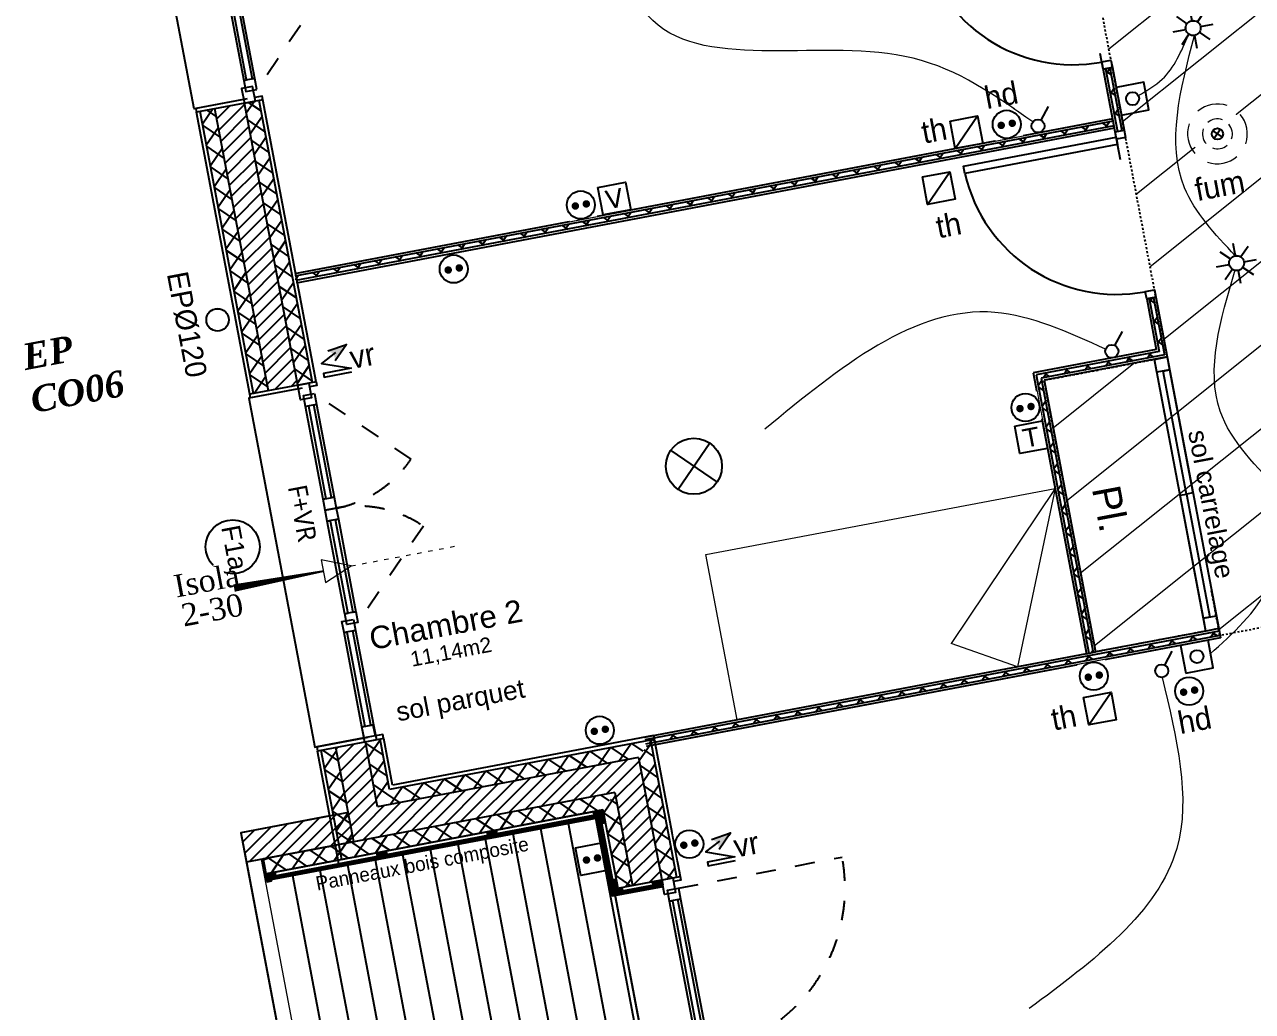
# Model space of a CAD drawing. Header units: centimetres. Extents: x 209280 to 319866, y -365283 to -277503.
# Drawn here: x 215933 to 222499, y -340607 to -335328 of the extents above; entities that cross this region are included whole.
import ezdxf

# ---------------------------------------------------------------- set-up
doc = ezdxf.new("R2010")
doc.units = ezdxf.units.CM
doc.linetypes.add('ACAD_ISO03W100', pattern=[30, 12, -18])
doc.linetypes.add('Style de ligne -1', pattern=[0.41664, 0.20828, -0.20836])
doc.layers.get('0').update_dxf_attribs({"color": 252})
for name, color, linetype in [('3-BAT C-Niveau 1', 252, 'Continuous'), ('prlm-EAU-EPEXT', 145, 'Continuous'), ('prlm-VMC', 93, 'Continuous')]:
    doc.layers.add(name, color=color, linetype=linetype)
for name, color, linetype, lineweight in [('prlm-ELEC-CFA', 1, 'Continuous', 25), ('prlm-ELEC-CFO', 1, 'Continuous', 25), ('prlm-ELEC-SSI', 6, 'Continuous', 25)]:
    doc.layers.add(name, color=color, linetype=linetype, lineweight=lineweight)
doc.layers.add('prlm-ZEROPLOT', color=254, linetype='Continuous', plot=False)
doc.styles.add('Futura Book', font='')
doc.styles.add('Futura Std Book', font='')
doc.styles.add('Helvetica', font='arial.ttf')
doc.styles.add('Lucida Grande', font='')
doc.styles.add('prlm-eau-ep', font='timesbi.ttf', dxfattribs={"height": 18})
doc.styles.add('prlm-elec-cfa', font='comic.ttf', dxfattribs={"height": 12})
doc.styles.add('prlm-elec-cfo', font='comic.ttf', dxfattribs={"height": 12})
doc.styles.add('prlm-elec-ssi', font='comic.ttf', dxfattribs={"height": 12})
doc.styles.add('prlm-vmc', font='pala.ttf', dxfattribs={"height": 14})
doc.styles.get("Standard").update_dxf_attribs({"font": 'isocp.shx', "height": 100})
doc.styles.get('Futura Book').set_extended_font_data('Futura Book')
doc.styles.get('Futura Std Book').set_extended_font_data('Futura Std Book')
doc.styles.get('Lucida Grande').set_extended_font_data('Lucida Grande')
pattern_1 = [(145.723595, (88960.93, 134700.79), (-45.054865, -66.106423), []), (235.723595, (88960.93, 134700.79), (-66.106423, 45.054865), [])]
pattern_2 = [(45, (89146.82, 134700.79), (-31.2347524, 39.0434405), [])]
pattern_3 = [(45, (0, 0), (0, -1), [])]

# ---------------------------------------------------------------- blocks, each defined once
blk = doc.blocks.new('Groupe-37-1')
at = {"linetype": 'Continuous'}
for p, q in [((13052.54, -47771.07), (12987.99, -47430.22)), ((13067.28, -47768.28), (13002.73, -47427.43)), ((13023.06, -47776.65), (12958.51, -47435.81)), ((13037.8, -47773.86), (12973.25, -47433.01)), ((12993.59, -47782.23), (12929.04, -47441.39)), ((13008.32, -47779.44), (12943.77, -47438.6)), ((12949.37, -47790.61), (12884.82, -47449.76)), ((12964.11, -47787.82), (12899.56, -47446.97)), ((12978.85, -47785.03), (12914.3, -47444.18)), ((12923.61, -47815.78), (12855.35, -47455.34)), ((12934.63, -47793.4), (12870.08, -47452.55)), ((12908.87, -47818.57), (12840.61, -47458.13))]:
    blk.add_line(p, q, dxfattribs=at)
blk = doc.blocks.new('FENETRE TYPE 1')
at = {"linetype": 'Style de ligne -1', "ltscale": 50.8}
for p, q in [((48.17, 60.17), (4, 16)), ((84.68, 59.99), (128.67, 16))]:
    blk.add_line(p, q, dxfattribs=at)
at = {"linetype": 'Continuous'}
blk.add_line((0, 16), (0, 14), dxfattribs=at)
at = {"linetype": 'Continuous', "lineweight": 25, "flags": 128}
for points in [[(-2, 18), (0, 18), (0, 14)], [(192, 18), (190, 18), (190, 14)], [(0, 8), (0, -18), (-2, -18)], [(190, 7.7), (190, -18), (192, -18)]]:
    blk.add_lwpolyline(points, dxfattribs=at)
at = {"linetype": 'Continuous', "flags": 128}
for points in [[(-2, 14), (6, 14), (6, 8), (-2, 8)], [(4, 16), (10, 16), (10, 10), (4, 10)], [(10, 16), (60.46, 16), (60.46, 14.5), (10, 14.5)], [(60.46, 16), (66.46, 16), (66.46, 10), (60.46, 10)], [(66.46, 16), (72.46, 16), (72.46, 10), (66.46, 10)], [(72.46, 16), (123.05, 16), (123.05, 14.5), (72.46, 14.5)], [(122.67, 16), (128.67, 16), (128.67, 10), (122.67, 10)], [(126.67, 14), (132.67, 14), (132.67, 7.7), (126.67, 7.7)], [(132.67, 14), (184, 14), (184, 12.5), (132.67, 12.5)], [(184, 14), (192.25, 14), (192.25, 7.7), (184, 7.7)], [(184, 13.7), (190, 13.7), (190, 7.7), (184, 7.7)], [(10, 11.5), (60.46, 11.5), (60.46, 10), (10, 10)], [(72.46, 11.5), (123.05, 11.5), (123.05, 10), (72.46, 10)], [(132.67, 9.2), (184, 9.2), (184, 7.7), (132.67, 7.7)]]:
    blk.add_lwpolyline(points, close=True, dxfattribs=at)
blk.add_lwpolyline([(0, 10), (0, -19), (190, -19), (190, 10)], dxfattribs=at)
at = {"linetype": 'Style de ligne -1', "ltscale": 50.8}
for centre, radius, start, end in [((4, 16), 62.46, 360, 45), ((128.67, 16), 62.21, 136.63922, 180)]:
    blk.add_arc(centre, radius, start, end, dxfattribs=at)
at = {"insert": (50.38, 2.81), "char_height": 10.161, "attachment_point": 1, "line_spacing_factor": 0.978845, "style": 'Lucida Grande'}
blk.add_mtext('F+VR ', dxfattribs=at)
blk = doc.blocks.new('PORTE FENETRE TYPE 1')
at = {"linetype": 'Style de ligne -1', "ltscale": 50.8}
for p, q in [((4, 16), (4, 105)), ((182, 105), (182, 16))]:
    blk.add_line(p, q, dxfattribs=at)
at = {"linetype": 'Continuous', "lineweight": 25, "flags": 128}
for points in [[(-2, 18), (0, 18), (0, 14)], [(272, 18), (270, 18), (270, 14)], [(0, 8), (0, -18), (-2, -18)], [(270, 8), (270, -18), (272, -18)]]:
    blk.add_lwpolyline(points, dxfattribs=at)
at = {"linetype": 'Continuous', "flags": 128}
for points in [[(-2, 14), (6, 14), (6, 8), (-2, 8)], [(4, 16), (10, 16), (10, 10), (4, 10)], [(10, 16), (87, 16), (87, 14.5), (10, 14.5)], [(87, 16), (93, 16), (93, 10), (87, 10)], [(93, 16), (99, 16), (99, 10), (93, 10)], [(99, 16), (176, 16), (176, 14.5), (99, 14.5)], [(176, 16), (182, 16), (182, 10), (176, 10)], [(180, 14), (186, 14), (186, 8), (180, 8)], [(186, 14), (264, 14), (264, 12.5), (186, 12.5)], [(264, 14), (270, 14), (270, 8), (264, 8)], [(264, 14), (272, 14), (272, 8), (264, 8)], [(10, 11.5), (87, 11.5), (87, 10), (10, 10)], [(99, 11.5), (176, 11.5), (176, 10), (99, 10)], [(186, 9.5), (264, 9.5), (264, 8), (186, 8)]]:
    blk.add_lwpolyline(points, close=True, dxfattribs=at)
at = {"linetype": 'Style de ligne -1', "ltscale": 50.8}
for centre, start, end in [((4, 16), 360, 90), ((182, 16), 90, 180)]:
    blk.add_arc(centre, 89, start, end, dxfattribs=at)
at = {"insert": (74.62, 0.04), "char_height": 10.161, "attachment_point": 1, "line_spacing_factor": 0.978845, "style": 'Lucida Grande'}
blk.add_mtext('PF+VR ', dxfattribs=at)
blk = doc.blocks.new('Groupe-209-1')
at = {"linetype": 'Continuous'}
blk.add_circle((12808.5, -47282.22), 14.45, dxfattribs=at)
at = {"insert": (12812.2, -47269.81), "char_height": 10.087, "attachment_point": 1, "rotation": 280.72359, "line_spacing_factor": 0.834288, "style": 'Helvetica'}
blk.add_mtext('F1a', dxfattribs=at)
blk = doc.blocks.new('Groupe-258-1')
at = {"linetype": 'Continuous'}
blk.add_circle((12800.43, -47160.83), 6, dxfattribs=at)
at = {"insert": (12784.39, -47134.11), "char_height": 11.327, "attachment_point": 1, "rotation": 280.72359, "line_spacing_factor": 0.962448, "style": 'Futura Std Book'}
blk.add_mtext('EPØ120', dxfattribs=at)
blk = doc.blocks.new('Groupe-262-1')
at = {"linetype": 'Continuous'}
h = blk.add_hatch(dxfattribs=at)
h.set_pattern_fill('BOIS 45', color=256, style=0, pattern_type=2)
h.set_pattern_definition(pattern_3)
h.paths.add_polyline_path([(13006.94, -47425.62), (13002.02, -47426.55), (13001.52, -47423.89), (13006.43, -47422.96)])
h = blk.add_hatch(dxfattribs=at)
h.set_pattern_fill('BOIS 45', color=256, style=0, pattern_type=2)
h.set_pattern_definition(pattern_3)
h.paths.add_polyline_path([(13006.94, -47425.62), (13002.02, -47426.55), (13001.52, -47423.89), (13006.43, -47422.96)])
h = blk.add_hatch(dxfattribs=at)
h.set_pattern_fill('BOIS 45', color=256, style=0, pattern_type=2)
h.set_pattern_definition(pattern_3)
h.paths.add_polyline_path([(13006.81, -47424.93), (13007.74, -47429.84), (13005.08, -47430.34), (13004.15, -47425.43)])
h = blk.add_hatch(dxfattribs=at)
h.set_pattern_fill('BOIS 45', color=256, style=0, pattern_type=2)
h.set_pattern_definition(pattern_3)
h.paths.add_polyline_path([(12944.55, -47434.68), (12949.46, -47433.75), (12949.96, -47436.41), (12945.05, -47437.34)])
h = blk.add_hatch(dxfattribs=at)
h.set_pattern_fill('BOIS 45', color=256, style=0, pattern_type=2)
h.set_pattern_definition(pattern_3)
h.paths.add_polyline_path([(12885.59, -47445.85), (12890.51, -47444.92), (12891.01, -47447.57), (12886.1, -47448.5)])
h = blk.add_hatch(dxfattribs=at)
h.set_pattern_fill('BOIS 45', color=256, style=0, pattern_type=2)
h.set_pattern_definition(pattern_3)
h.paths.add_polyline_path([(12826.16, -47457.1), (12831.08, -47456.17), (12831.58, -47458.83), (12826.67, -47459.76)])
h = blk.add_hatch(dxfattribs=at)
h.set_pattern_fill('BOIS 45', color=256, style=0, pattern_type=2)
h.set_pattern_definition(pattern_3)
h.paths.add_polyline_path([(13011.71, -47465.32), (13010.78, -47460.41), (13013.43, -47459.91), (13014.36, -47464.82)])
h = blk.add_hatch(dxfattribs=at)
h.set_pattern_fill('BOIS 45', color=256, style=0, pattern_type=2)
h.set_pattern_definition(pattern_3)
h.paths.add_polyline_path([(13011.71, -47465.32), (13010.78, -47460.41), (13013.43, -47459.91), (13014.36, -47464.82)])
h = blk.add_hatch(dxfattribs=at)
h.set_pattern_fill('BOIS 45', color=256, style=0, pattern_type=2)
h.set_pattern_definition(pattern_3)
h.paths.add_polyline_path([(13038.44, -47463.01), (13033.53, -47463.94), (13033.03, -47461.29), (13037.94, -47460.35)])
h = blk.add_hatch(dxfattribs=at)
h.set_pattern_fill('BOIS 45', color=256, style=0, pattern_type=2)
h.set_pattern_definition(pattern_3)
h.paths.add_polyline_path([(13038.44, -47463.01), (13033.53, -47463.94), (13033.03, -47461.29), (13037.94, -47460.35)])
h = blk.add_hatch(dxfattribs=at)
h.set_pattern_fill('BOIS 45', color=256, style=0, pattern_type=2)
h.set_pattern_definition(pattern_3)
h.paths.add_polyline_path([(13017.12, -47467.05), (13012.21, -47467.98), (13011.71, -47465.32), (13016.62, -47464.39)])
h = blk.add_hatch(dxfattribs=at)
h.set_pattern_fill('BOIS 45', color=256, style=0, pattern_type=2)
h.set_pattern_definition(pattern_3)
h.paths.add_polyline_path([(13017.12, -47467.05), (13012.21, -47467.98), (13011.71, -47465.32), (13016.62, -47464.39)])
h = blk.add_hatch(dxfattribs=at)
h.set_pattern_fill('BOIS 45', color=256, style=0, pattern_type=2)
h.set_pattern_definition(pattern_3)
h.paths.add_polyline_path([(13067.61, -47733.61), (13062.7, -47734.54), (13062.2, -47731.88), (13067.11, -47730.95)])
h = blk.add_hatch(dxfattribs=at)
h.set_pattern_fill('BOIS 45', color=256, style=0, pattern_type=2)
h.set_pattern_definition(pattern_3)
h.paths.add_polyline_path([(13067.61, -47733.61), (13062.7, -47734.54), (13062.2, -47731.88), (13067.11, -47730.95)])
h = blk.add_hatch(dxfattribs=at)
h.set_pattern_fill('BOIS 45', color=256, style=0, pattern_type=2)
h.set_pattern_definition(pattern_3)
h.paths.add_polyline_path([(13088.93, -47729.57), (13084.02, -47730.5), (13083.52, -47727.85), (13088.43, -47726.92)])
h = blk.add_hatch(dxfattribs=at)
h.set_pattern_fill('BOIS 45', color=256, style=0, pattern_type=2)
h.set_pattern_definition(pattern_3)
h.paths.add_polyline_path([(13088.93, -47729.57), (13084.02, -47730.5), (13083.52, -47727.85), (13088.43, -47726.92)])
h = blk.add_hatch(dxfattribs=at)
h.set_pattern_fill('BOIS 45', color=256, style=0, pattern_type=2)
h.set_pattern_definition(pattern_3)
h.paths.add_polyline_path([(13065.35, -47734.03), (13066.28, -47738.95), (13063.63, -47739.45), (13062.7, -47734.54)])
h = blk.add_hatch(dxfattribs=at)
h.set_pattern_fill('BOIS 45', color=256, style=0, pattern_type=2)
h.set_pattern_definition(pattern_3)
h.paths.add_polyline_path([(13065.35, -47734.03), (13066.28, -47738.95), (13063.63, -47739.45), (13062.7, -47734.54)])
h = blk.add_hatch(dxfattribs=at)
h.set_pattern_fill('BOIS 45', color=256, style=0, pattern_type=2)
h.set_pattern_definition(pattern_3)
h.paths.add_polyline_path([(13069.4, -47769.91), (13068.47, -47765), (13071.12, -47764.5), (13072.05, -47769.41)])
at = {"linetype": 'Continuous', "flags": 128}
for points in [[(13038.45, -47463.26), (13012.26, -47468.22), (13004.28, -47426.12), (12826.67, -47459.76), (12826.16, -47457.1), (13006.43, -47422.96), (13014.36, -47464.82), (13037.9, -47460.36)], [(13006.94, -47425.62), (13002.02, -47426.55), (13001.52, -47423.89), (13006.43, -47422.96)], [(13006.94, -47425.62), (13002.02, -47426.55), (13001.52, -47423.89), (13006.43, -47422.96)], [(13003.34, -47426.3), (13003.53, -47427.28), (12826.85, -47460.74), (12826.67, -47459.76)], [(13012.44, -47468.95), (13011.46, -47469.14), (13003.21, -47425.61), (13004.19, -47425.42)], [(13012.44, -47468.95), (13011.46, -47469.14), (13003.34, -47426.3), (13004.33, -47426.11)], [(13006.81, -47424.93), (13007.74, -47429.84), (13005.08, -47430.34), (13004.15, -47425.43)], [(12944.55, -47434.68), (12949.46, -47433.75), (12949.96, -47436.41), (12945.05, -47437.34)], [(12885.59, -47445.85), (12890.51, -47444.92), (12891.01, -47447.57), (12886.1, -47448.5)], [(12826.16, -47457.1), (12831.08, -47456.17), (12831.58, -47458.83), (12826.67, -47459.76)], [(13011.71, -47465.32), (13010.78, -47460.41), (13013.43, -47459.91), (13014.36, -47464.82)], [(13011.71, -47465.32), (13010.78, -47460.41), (13013.43, -47459.91), (13014.36, -47464.82)], [(13012.4, -47468.96), (13012.21, -47467.98), (13038.4, -47463.02), (13038.59, -47464)], [(13012.4, -47468.96), (13012.21, -47467.98), (13038.4, -47463.02), (13038.59, -47464)], [(13038.44, -47463.01), (13033.53, -47463.94), (13033.03, -47461.29), (13037.94, -47460.35)], [(13038.44, -47463.01), (13033.53, -47463.94), (13033.03, -47461.29), (13037.94, -47460.35)], [(13017.12, -47467.05), (13012.21, -47467.98), (13011.71, -47465.32), (13016.62, -47464.39)], [(13017.12, -47467.05), (13012.21, -47467.98), (13011.71, -47465.32), (13016.62, -47464.39)], [(13088.2, -47725.94), (13088.39, -47726.92), (13062.2, -47731.88), (13062.01, -47730.9)], [(13088.2, -47725.94), (13088.39, -47726.92), (13062.2, -47731.88), (13062.01, -47730.9)], [(13069.44, -47769.9), (13068.46, -47770.09), (13061.07, -47731.08), (13062.05, -47730.89)], [(13072.05, -47769.41), (13065.35, -47734.03), (13088.89, -47729.58), (13088.34, -47726.68), (13062.15, -47731.64), (13065.05, -47746.98), (13065.09, -47746.97), (13069.44, -47769.9)], [(13067.61, -47733.61), (13062.7, -47734.54), (13062.2, -47731.88), (13067.11, -47730.95)], [(13067.61, -47733.61), (13062.7, -47734.54), (13062.2, -47731.88), (13067.11, -47730.95)], [(13088.93, -47729.57), (13084.02, -47730.5), (13083.52, -47727.85), (13088.43, -47726.92)], [(13088.93, -47729.57), (13084.02, -47730.5), (13083.52, -47727.85), (13088.43, -47726.92)], [(13065.35, -47734.03), (13066.28, -47738.95), (13063.63, -47739.45), (13062.7, -47734.54)], [(13065.35, -47734.03), (13066.28, -47738.95), (13063.63, -47739.45), (13062.7, -47734.54)], [(13069.4, -47769.91), (13068.47, -47765), (13071.12, -47764.5), (13072.05, -47769.41)]]:
    blk.add_lwpolyline(points, close=True, dxfattribs=at)
blk = doc.blocks.new('xi.fum')
at = {"color": 0}
blk.add_wipeout([(-10.61, -10.61), (-15, 0), (-10.61, 10.61), (0, 15), (10.61, 10.61), (15, 0), (10.61, -10.61), (0, -15)], dxfattribs=at).dxf.layer = 'prlm-ELEC-SSI'
at = {"layer": 'prlm-ELEC-SSI', "color": 0}
for points in [[(-2.12, 2.12), (2.12, -2.12)], [(2.12, 2.12), (-2.12, -2.12)]]:
    blk.add_lwpolyline(points, dxfattribs=at)
blk.add_circle((0, 0), 3, dxfattribs=at)
at = {"layer": 'prlm-ELEC-SSI', "color": 0, "lineweight": 13}
for radius, start, end in [(16, 60, 120), (16, 150, 210), (8, 60, 120), (16, 330, 30), (8, 150, 210), (8, 330, 30), (8, 240, 300), (16, 240, 300)]:
    blk.add_arc((0, 0), radius, start, end, dxfattribs=at)
blk = doc.blocks.new('xi.epext')
at = {"layer": 'prlm-EAU-EPEXT', "color": 0, "linetype": 'ByBlock', "lineweight": -2}
blk.add_circle((0, 0), 5, dxfattribs=at)
blk = doc.blocks.new('xi.EA')
at = {"layer": 'prlm-VMC', "color": 0, "linetype": 'ByBlock', "lineweight": 5, "flags": 128}
blk.add_lwpolyline([(-6.17, -15), (6.17, -15), (0, 0)], close=True, dxfattribs=at)
at = {"layer": 'prlm-VMC', "color": 0, "linetype": 'ByBlock', "lineweight": -2, "flags": 128}
blk.add_lwpolyline([(0, -15, 1, 4, 0), (0, -63.63, 1, 1, 0)], format="xyseb", dxfattribs=at)
at = {"layer": 'prlm-VMC', "color": 0, "linetype": 'ByBlock', "lineweight": 5}
blk.add_solid([(0, 0), (6.17, -15), (-6.17, -15), (0, 0)], dxfattribs=at)
at = {"layer": 'prlm-ZEROPLOT', "color": 250, "linetype": 'ACAD_ISO03W100', "lineweight": 0, "ltscale": 0.2}
blk.add_lwpolyline([(0, 0), (0, 60)], dxfattribs=at)
blk = doc.blocks.new('xi.VR')
at = {"layer": 'prlm-ELEC-CFO', "lineweight": 5}
blk.add_hatch(color=0, dxfattribs=at).paths.add_polyline_path([(-3, 6), (-0.1, 3.7), (0, 0), (7.5, 7.5)])
at = {"layer": 'prlm-ELEC-CFO', "color": 0}
for points in [[(-3, 6), (7.5, 7.5), (0, 0)], [(0.95, 4.23), (-7.5, 0), (7.5, -5.5), (-7.5, -5.5), (-7.5, -7.5), (7.5, -7.5)]]:
    blk.add_lwpolyline(points, dxfattribs=at)
blk = doc.blocks.new('xi.PC')
at = {"color": 0, "lineweight": 5}
blk.add_wipeout([(-7.5, -7.5), (7.5, -7.5), (7.5, 7.5), (-7.5, 7.5)], dxfattribs=at).dxf.layer = 'prlm-ELEC-CFO'
at = {"layer": 'prlm-ELEC-CFO', "color": 0, "linetype": 'ByBlock', "lineweight": 5, "const_width": 2}
for points in [[(-4, 0, 1), (-2, 0, 1)], [(2, 0, 1), (4, 0, 1)]]:
    blk.add_lwpolyline(points, format="xyb", close=True, dxfattribs=at)
at = {"layer": 'prlm-ELEC-CFO', "color": 0, "linetype": 'ByBlock', "lineweight": -2}
blk.add_circle((0, 0), 7.5, dxfattribs=at)
blk = doc.blocks.new('xi.PCHD')
at = {"color": 0, "lineweight": 5}
blk.add_wipeout([(-7.5, -7.5), (7.5, -7.5), (7.5, 7.5), (-7.5, 7.5)], dxfattribs=at).dxf.layer = 'prlm-ELEC-CFO'
at = {"layer": 'prlm-ELEC-CFO', "color": 0, "linetype": 'ByBlock', "lineweight": 5, "const_width": 2}
for points in [[(-4, 0, 1), (-2, 0, 1)], [(2, 0, 1), (4, 0, 1)]]:
    blk.add_lwpolyline(points, format="xyb", close=True, dxfattribs=at)
at = {"layer": 'prlm-ELEC-CFO', "color": 0, "linetype": 'ByBlock', "lineweight": -2}
blk.add_circle((0, 0), 7.5, dxfattribs=at)
blk = doc.blocks.new('xi.SA')
at = {"layer": 'prlm-ELEC-CFO', "color": 0}
blk.add_lwpolyline([(0.2, -1.28), (5.5, 5.28)], dxfattribs=at)
blk.add_circle((-2, -4), 3.5, dxfattribs=at)
blk = doc.blocks.new('xi.PC-EXT')
at = {"layer": 'prlm-ELEC-CFO', "color": 0, "linetype": 'ByBlock', "lineweight": -2, "flags": 128}
blk.add_lwpolyline([(-7.5, 7.5), (7.5, 7.5), (7.5, -7.5), (-7.5, -7.5)], close=True, dxfattribs=at)
at = {"layer": 'prlm-ELEC-CFO', "color": 0, "linetype": 'ByBlock', "lineweight": 5, "const_width": 2}
for points in [[(-4, 0, 1), (-2, 0, 1)], [(2, 0, 1), (4, 0, 1)]]:
    blk.add_lwpolyline(points, format="xyb", close=True, dxfattribs=at)
blk = doc.blocks.new('xi.BP')
at = {"layer": 'prlm-ELEC-CFO', "color": 0, "flags": 128}
blk.add_lwpolyline([(-7.5, -7.5), (7.5, -7.5), (7.5, 7.5), (-7.5, 7.5)], close=True, dxfattribs=at)
at = {"layer": 'prlm-ELEC-CFO', "color": 0}
blk.add_circle((0, 0), 3.5, dxfattribs=at)
blk = doc.blocks.new('xi.SPOT')
at = {"color": 0, "lineweight": 5}
blk.add_wipeout([(-4, 0), (-2.83, -2.83), (0, -4), (2.83, -2.83), (4, 0), (2.83, 2.83), (0, 4), (-2.83, 2.83)], dxfattribs=at).dxf.layer = 'prlm-ELEC-CFO'
at = {"layer": 'prlm-ELEC-CFO', "color": 0, "linetype": 'ByBlock', "lineweight": -2, "flags": 128}
for points in [[(-7.69, 7.69), (-2.83, 2.83)], [(0, 10.88), (0, 4)], [(7.69, 7.69), (2.83, 2.83)], [(-10.88, 0), (-4, 0)], [(4, 0), (10.88, 0)], [(-2.83, -2.83), (-7.69, -7.69)], [(0, -4), (0, -10.88)], [(2.83, -2.83), (7.69, -7.69)]]:
    blk.add_lwpolyline(points, dxfattribs=at)
at = {"layer": 'prlm-ELEC-CFO', "color": 0, "linetype": 'ByBlock', "lineweight": -2}
blk.add_circle((0, 0), 4, dxfattribs=at)
blk = doc.blocks.new('xi.TEL')
at = {"layer": 'prlm-ELEC-CFA', "color": 0, "linetype": 'ByBlock', "lineweight": -2, "flags": 128}
blk.add_lwpolyline([(-7.5, 7.5), (7.5, 7.5), (7.5, -7.5), (-7.5, -7.5)], close=True, dxfattribs=at)
at = {"layer": 'prlm-ELEC-CFA', "color": 0, "linetype": 'ByBlock', "insert": (0, 0), "char_height": 10, "width": 11.36, "attachment_point": 5}
blk.add_mtext('{\\fVerdana|b0|i0|c0|p34;T}', dxfattribs=at)
blk = doc.blocks.new('xi.PTCE')
at = {"layer": 'prlm-ELEC-CFO', "color": 0}
for points in [[(-10.61, 10.61), (10.61, -10.61)], [(10.61, 10.61), (-10.61, -10.61)]]:
    blk.add_lwpolyline(points, dxfattribs=at)
at = {"layer": 'prlm-ELEC-CFO', "color": 0, "linetype": 'ByBlock'}
blk.add_circle((0, 0), 15, dxfattribs=at)
blk = doc.blocks.new('xi.TV')
at = {"layer": 'prlm-ELEC-CFA', "color": 0, "linetype": 'ByBlock', "lineweight": -2, "flags": 128}
blk.add_lwpolyline([(-7.5, 7.5), (7.5, 7.5), (7.5, -7.5), (-7.5, -7.5)], close=True, dxfattribs=at)
at = {"layer": 'prlm-ELEC-CFA', "color": 0, "linetype": 'ByBlock', "insert": (0, 0), "char_height": 10, "width": 11.36, "attachment_point": 5}
blk.add_mtext('{\\fVerdana|b0|i0|c0|p34;V}', dxfattribs=at)
blk = doc.blocks.new('Groupe-104-1')
at = {"linetype": 'Continuous', "lineweight": 18}
for p, q in [((13248.22, -47250.97), (13192.7, -47334)), ((13248.22, -47250.97), (13228.1, -47346.39)), ((13228.1, -47346.39), (13192.63, -47333.97)), ((13228.1, -47346.39), (13265.03, -47339.38))]:
    blk.add_line(p, q, dxfattribs=at)
at = {"linetype": 'Continuous', "lineweight": 18, "flags": 128}
blk.add_lwpolyline([(13248.22, -47250.97), (13264.96, -47339.4), (13078.28, -47374.75), (13061.53, -47286.33)], close=True, dxfattribs=at)
blk = doc.blocks.new('Groupe-105-1')
at = {"linetype": 'Continuous', "flags": 128}
for points in [[(13328.85, -47327.3), (13301.33, -47181.96), (13308.21, -47180.66), (13335.73, -47326)], [(13302.63, -47188.84), (13301.33, -47181.96), (13308.21, -47180.66), (13309.51, -47187.54)], [(13318.53, -47253.98), (13306.07, -47188.19), (13309.51, -47187.54), (13321.97, -47253.33)], [(13327.55, -47320.42), (13315.09, -47254.63), (13318.53, -47253.98), (13330.99, -47319.77)], [(13328.85, -47327.3), (13327.55, -47320.42), (13334.43, -47319.12), (13335.73, -47326)]]:
    blk.add_lwpolyline(points, close=True, dxfattribs=at)
blk = doc.blocks.new('Sol parquet')
at = {"insert": (0, -0.78), "char_height": 10.0872, "attachment_point": 2, "line_spacing_factor": 0.834288, "style": 'Helvetica'}
blk.add_mtext('sol parquet', dxfattribs=at)
blk = doc.blocks.new('Sol carrelage')
at = {"insert": (0, -0.78), "char_height": 10.0872, "attachment_point": 2, "line_spacing_factor": 0.834288, "style": 'Helvetica'}
blk.add_mtext('sol carrelage', dxfattribs=at)

msp = doc.modelspace()

# ---------------------------------------------------------------- hatches: boundary and pattern name
at = {"linetype": 'Continuous'}
h = msp.add_hatch(dxfattribs=at)
h.set_pattern_fill('02_ISOLANT', color=256, scale=10, angle=-79.2762509, style=0, pattern_type=2)
h.set_pattern_definition([(325.723749, (88960.93, 134700.79), (45.054687, 66.106544), []), (55.723749, (88960.93, 134700.79), (66.106544, -45.054687), [])])
h.paths.add_polyline_path([(221736.998, -335560.502), (221713.417, -335564.968), (221776.72, -335899.232), (221800.301, -335894.766)])
h = msp.add_hatch(dxfattribs=at)
h.set_pattern_fill('02_ISOLANT', color=256, scale=10, angle=-169.2764053, style=0, pattern_type=2)
h.set_pattern_definition([(235.723595, (88960.93, 134700.79), (66.106423, -45.054865), []), (325.723595, (88960.93, 134700.79), (-45.054865, -66.106423), [])])
h.paths.add_polyline_path([(221758.869, -335869.026), (221754.403, -335845.445), (217378.284, -336674.188), (217382.749, -336697.769)])
h = msp.add_hatch(dxfattribs=at)
h.set_pattern_fill('02_ISOLANT', color=256, scale=10, angle=-79.2762509, style=0, pattern_type=2)
h.set_pattern_definition([(325.723749, (88960.93, 134700.79), (45.054687, 66.106544), []), (55.723749, (88960.93, 134700.79), (66.106544, -45.054687), [])])
h.paths.add_polyline_path([(221969.628, -336788.873), (221946.047, -336793.339), (221999.649, -337076.373), (222027.695, -337095.488)])
h = msp.add_hatch(dxfattribs=at)
h.set_pattern_fill('02_ISOLANT', color=256, scale=10, angle=-169.2764053, style=0, pattern_type=2)
h.set_pattern_definition([(235.723595, (88960.93, 134700.79), (66.106423, -45.054865), []), (325.723595, (88960.93, 134700.79), (-45.054865, -66.106423), [])])
h.paths.add_polyline_path([(222027.695, -337095.488), (221999.649, -337076.373), (221341.679, -337200.979), (221369.725, -337220.094)])
h = msp.add_hatch(dxfattribs=at)
h.set_pattern_fill('02_ISOLANT', color=256, scale=10, angle=-79.2764053, style=0, pattern_type=2)
h.set_pattern_definition([(325.723595, (88960.93, 134700.79), (45.054865, 66.106423), []), (55.723595, (88960.93, 134700.79), (66.106423, -45.054865), [])])
h.paths.add_polyline_path([(221369.725, -337220.094), (221341.679, -337200.979), (221623.801, -338690.706), (221647.382, -338686.24)])
h = msp.add_hatch(dxfattribs=at)
h.set_pattern_fill('02_ISOLANT', color=256, scale=10, angle=-169.2764053, style=0, pattern_type=2)
h.set_pattern_definition([(235.723595, (88960.93, 134700.79), (66.106423, -45.054865), []), (325.723595, (88960.93, 134700.79), (-45.054865, -66.106423), [])])
h.paths.add_polyline_path([(222325.155, -338595.542), (222320.689, -338571.961), (219249.236, -339153.628), (219253.702, -339177.209)])
at = {"layer": '3-BAT C-Niveau 1', "linetype": 'Continuous', "lineweight": 18}
h = msp.add_hatch(dxfattribs=at)
h.set_pattern_fill('BA 13', color=256, scale=10, style=0, pattern_type=2)
h.set_pattern_definition([(218.65981, (88960.93, 134700.8), (-199.24783, 287.75041), [])])
h.paths.add_polyline_path([(223042.612, -337274.896), (222806.714, -336028.014), (223196.645, -335954.17), (223187.341, -335905.043), (222748.286, -335988.191), (223165.037, -338190.098), (223881.331, -338054.446), (223926.469, -338292.795), (222325.248, -338596.033), (222280.11, -338357.685), (222280.089, -338357.689), (222318.249, -338559.192), (221660.157, -338683.821), (221385.014, -337230.429), (222043.106, -337105.801), (221576.866, -334644.097), (223196.225, -334337.957), (223196.102, -334336.238), (223884.161, -334205.934), (223884.99, -334207.678), (224418.6, -337014.313)])
at = {"layer": '3-BAT C-Niveau 1', "linetype": 'Continuous'}
h = msp.add_hatch(dxfattribs=at)
h.set_pattern_fill('MURS MACONNERIE-2', color=256, scale=10, style=0, pattern_type=2)
h.set_pattern_definition(pattern_2)
h.paths.add_polyline_path([(217236.575, -337286.562), (217393.781, -337256.791), (217108.248, -335749.056), (216951.043, -335778.827)])
h = msp.add_hatch(dxfattribs=at)
h.set_pattern_fill('02_ISOLANT', color=256, scale=10, angle=100.7235947, style=0, pattern_type=2)
h.set_pattern_definition(pattern_1)
h.paths.add_polyline_path([(217393.781, -337256.791), (217472.384, -337241.905), (217186.851, -335734.17), (217108.248, -335749.056)])
h = msp.add_hatch(dxfattribs=at)
h.set_pattern_fill('02_ISOLANT', color=256, scale=10, angle=100.7235947, style=0, pattern_type=2)
h.set_pattern_definition(pattern_1)
h.paths.add_polyline_path([(217157.972, -337301.448), (217236.575, -337286.562), (216951.043, -335778.827), (216872.44, -335793.713)])
h = msp.add_hatch(dxfattribs=at)
h.set_pattern_fill('MURS MACONNERIE-2', color=256, scale=10, style=0, pattern_type=2)
h.set_pattern_definition(pattern_2)
h.paths.add_polyline_path([(217693.559, -339699.63), (217820.993, -339512.653), (217755.224, -339165.367), (217598.019, -339195.139)])
h = msp.add_hatch(dxfattribs=at)
h.set_pattern_fill('02_ISOLANT', color=256, scale=10, angle=100.7235947, style=0, pattern_type=2)
h.set_pattern_definition([(145.723595, (88960.93, 134700.79), (-45.054865, -66.106423), []), (235.723595, (88960.93, 134700.79), (-66.106423, 45.054865), [])])
h.paths.add_polyline_path([(217820.993, -339512.653), (217884.71, -339419.165), (217833.827, -339150.482), (217755.224, -339165.367)])
h = msp.add_hatch(dxfattribs=at)
h.set_pattern_fill('02_ISOLANT', color=256, scale=10, angle=-169.2764053, style=0, pattern_type=2)
h.set_pattern_definition([(235.723595, (88960.93, 134700.79), (66.106423, -45.054865), []), (325.723595, (88960.93, 134700.79), (-45.054865, -66.106423), [])])
h.paths.add_polyline_path([(219216.412, -339248.391), (219280.127, -339154.903), (217884.71, -339419.165), (217820.993, -339512.653)])
h = msp.add_hatch(dxfattribs=at)
h.set_pattern_fill('02_ISOLANT', color=256, scale=10, angle=-79.2750927, style=0, pattern_type=2)
h.set_pattern_definition([(325.724907, (88960.93, 134700.79), (45.05335, 66.107455), []), (55.724907, (88960.93, 134700.79), (66.107455, -45.05335), [])])
h.paths.add_polyline_path([(219280.127, -339154.903), (219216.412, -339248.391), (219340.349, -339902.751), (219418.951, -339887.864)])
h = msp.add_hatch(dxfattribs=at)
h.set_pattern_fill('02_ISOLANT', color=256, scale=10, angle=100.7235947, style=0, pattern_type=2)
h.set_pattern_definition([(145.723595, (88960.93, 134700.79), (-45.054865, -66.106423), []), (235.723595, (88960.93, 134700.79), (-66.106423, 45.054865), [])])
h.paths.add_polyline_path([(217629.841, -339793.119), (217693.559, -339699.63), (217598.019, -339195.139), (217519.416, -339210.024)])
h = msp.add_hatch(dxfattribs=at)
h.set_pattern_fill('MURS MACONNERIE-2', color=256, scale=10, style=0, pattern_type=2)
h.set_pattern_definition(pattern_2)
h.paths.add_polyline_path([(219088.981, -339435.367), (219216.412, -339248.391), (217820.993, -339512.653), (217693.559, -339699.63)])
h = msp.add_hatch(dxfattribs=at)
h.set_pattern_fill('MURS MACONNERIE-2', color=256, scale=10, style=0, pattern_type=2)
h.set_pattern_definition(pattern_2)
h.paths.add_polyline_path([(219216.412, -339248.391), (219088.981, -339435.367), (219183.144, -339932.526), (219340.349, -339902.751)])
h = msp.add_hatch(dxfattribs=at)
h.set_pattern_fill('02_ISOLANT', color=256, scale=10, angle=-169.2764053, style=0, pattern_type=2)
h.set_pattern_definition([(235.723595, (88960.93, 134700.79), (66.106423, -45.054865), []), (325.723595, (88960.93, 134700.79), (-45.054865, -66.106423), [])])
h.paths.add_polyline_path([(219025.265, -339528.856), (219088.981, -339435.367), (217693.559, -339699.63), (217629.841, -339793.119)])
h = msp.add_hatch(dxfattribs=at)
h.set_pattern_fill('02_ISOLANT', color=256, scale=10, angle=-79.2750927, style=0, pattern_type=2)
h.set_pattern_definition([(325.724907, (88960.93, 134700.79), (45.05335, 66.107455), []), (55.724907, (88960.93, 134700.79), (66.107455, -45.05335), [])])
h.paths.add_polyline_path([(219088.981, -339435.367), (219025.265, -339528.856), (219104.541, -339947.414), (219183.144, -339932.526)])
h = msp.add_hatch(dxfattribs=at)
h.set_pattern_fill('02_ISOLANT', color=256, scale=10, angle=-169.2764053, style=0, pattern_type=2)
h.set_pattern_definition([(235.723595, (88960.93, 134700.79), (66.106423, -45.054865), []), (325.723595, (88960.93, 134700.79), (-45.054865, -66.106423), [])])
h.paths.add_polyline_path([(218935.672, -339545.823), (218920.786, -339467.22), (217210.903, -339791.035), (217225.789, -339869.638)])
h = msp.add_hatch(dxfattribs=at)
h.set_pattern_fill('MURS MACONNERIE-2', color=256, scale=10, style=0, pattern_type=2)
h.set_pattern_definition(pattern_2)
h.paths.add_polyline_path([(217695.682, -339699.228), (217665.911, -339542.022), (217089.486, -339651.185), (217119.257, -339808.391)])

# ---------------------------------------------------------------- linework, layer by layer
at = {"linetype": 'Continuous', "lineweight": 25}
for p, q in [((221700.644, -335567.387), (221684.691, -335483.148)), ((221693.994, -335532.275), (221783.096, -336002.764)), ((221700.644, -335567.387), (221749.771, -335558.083)), ((221749.771, -335558.083), (221813.074, -335892.347)), ((221751.984, -335832.672), (217375.865, -336661.415)), ((221761.288, -335881.799), (217385.168, -336710.542)), ((221763.947, -335901.651), (221813.074, -335892.347)), ((221792.4, -336051.891), (221763.947, -335901.651)), ((221933.274, -336795.758), (221982.401, -336786.454)), ((221933.274, -336795.758), (221984.457, -337066.019)), ((221982.401, -336786.454), (222042.887, -337105.842)), ((221984.457, -337066.019), (221326.487, -337190.625)), ((222042.887, -337105.842), (221384.917, -337230.448)), ((221326.487, -337190.625), (221611.028, -338693.125)), ((221384.917, -337230.448), (221660.155, -338683.821)), ((222269.025, -338568.514), (221660.155, -338683.821)), ((222318.27, -338559.188), (222318.152, -338559.211)), ((222318.27, -338559.188), (222327.574, -338608.315)), ((222327.574, -338608.315), (219305.248, -339180.679)), ((221610.709, -338693.185), (219246.817, -339140.855)), ((221610.817, -338693.164), (221659.944, -338683.861)), ((221610.817, -338693.164), (221659.836, -338683.881)), ((221611.028, -338693.125), (221660.155, -338683.821)), ((221611.028, -338693.125), (221660.155, -338683.821)), ((221611.028, -338693.125), (221659.944, -338683.861))]:
    msp.add_line(p, q, dxfattribs=at)
at = {"linetype": 'Continuous'}
for p, q in [((221713.417, -335564.968), (221776.72, -335899.232)), ((221713.417, -335564.968), (221776.72, -335899.232)), ((221736.998, -335560.502), (221800.301, -335894.766)), ((221736.998, -335560.502), (221800.301, -335894.766)), ((221749.771, -335558.083), (221813.074, -335892.347)), ((221754.403, -335845.445), (217378.284, -336674.188)), ((221754.403, -335845.445), (217378.284, -336674.188)), ((221758.869, -335869.026), (217382.749, -336697.769)), ((221758.869, -335869.026), (217382.749, -336697.769)), ((221761.288, -335881.799), (217385.168, -336710.542)), ((221946.047, -336793.339), (221999.649, -337076.373)), ((221946.047, -336793.339), (221999.649, -337076.373)), ((221969.628, -336788.873), (222027.695, -337095.488)), ((221969.628, -336788.873), (222027.695, -337095.488)), ((221982.401, -336786.454), (222042.887, -337105.842)), ((221999.649, -337076.373), (221341.679, -337200.979)), ((221999.649, -337076.373), (221341.679, -337200.979)), ((222027.695, -337095.488), (221369.725, -337220.094)), ((222027.695, -337095.488), (221369.725, -337220.094)), ((222042.887, -337105.842), (221384.917, -337230.448)), ((221341.679, -337200.979), (221623.801, -338690.706)), ((221341.679, -337200.979), (221623.801, -338690.706)), ((221369.725, -337220.094), (221647.382, -338686.24)), ((221369.725, -337220.094), (221647.382, -338686.24)), ((221384.917, -337230.448), (221660.155, -338683.821)), ((222320.689, -338571.961), (219249.236, -339153.628)), ((222320.689, -338571.961), (219249.236, -339153.628)), ((222325.155, -338595.542), (219253.702, -339177.209)), ((222325.155, -338595.542), (219253.702, -339177.209)), ((222327.574, -338608.315), (219256.121, -339189.982))]:
    msp.add_line(p, q, dxfattribs=at)
at = {"linetype": 'Continuous', "flags": 128}
for points in [[(221700.644, -335567.387), (221693.201, -335528.085), (221742.339, -335518.779), (221749.782, -335558.081)], [(221771.39, -335940.952), (221763.947, -335901.651), (221813.085, -335892.345), (221820.528, -335931.646)], [(221776.971, -335970.423), (220961.467, -336124.865), (220954.024, -336085.563), (221769.529, -335931.122)], [(221933.274, -336795.758), (221925.832, -336756.457), (221974.969, -336747.151), (221982.412, -336786.452)]]:
    msp.add_lwpolyline(points, close=True, dxfattribs=at)
at = {"linetype": 'Continuous'}
for centre in [(221538.76, -334712.58), (221771.39, -335940.952)]:
    msp.add_arc(centre, 830.542, 192.7934406, 280.7237491, dxfattribs=at)
at = {"layer": '3-BAT C-Niveau 1', "linetype": 'Continuous', "lineweight": 25}
for p, q in [((217206.502, -335730.449), (216852.789, -335797.434)), ((217393.781, -337256.791), (217108.248, -335749.056)), ((217492.035, -337238.184), (217206.502, -335730.449)), ((217138.322, -337305.169), (216852.789, -335797.434)), ((217236.575, -337286.562), (216951.043, -335778.827)), ((217492.035, -337238.184), (217138.322, -337305.169)), ((217853.478, -339146.76), (217499.765, -339213.746)), ((217820.993, -339512.653), (217755.224, -339165.367)), ((217900.639, -339395.792), (217853.478, -339146.76)), ((219296.056, -339131.531), (217900.639, -339395.792)), ((219296.056, -339131.531), (219438.602, -339884.142)), ((217613.912, -339816.491), (217499.765, -339213.746)), ((217693.559, -339699.63), (217598.019, -339195.139)), ((219216.412, -339248.391), (217820.993, -339512.653)), ((219216.412, -339248.391), (219340.349, -339902.751)), ((219088.981, -339435.367), (217693.559, -339699.63)), ((219088.981, -339435.367), (219183.144, -339932.526)), ((218920.786, -339467.22), (217210.903, -339791.035)), ((218939.393, -339565.473), (217229.51, -339889.288)), ((219009.337, -339552.228), (217613.912, -339816.491)), ((219009.337, -339552.228), (219084.891, -339951.136)), ((219084.891, -339951.136), (219438.602, -339884.142))]:
    msp.add_line(p, q, dxfattribs=at)
at = {"layer": '3-BAT C-Niveau 1', "linetype": 'Continuous'}
for p, q in [((217472.384, -337241.905), (217186.851, -335734.17)), ((217492.035, -337238.184), (217206.502, -335730.449)), ((217138.322, -337305.169), (216852.789, -335797.434)), ((217157.972, -337301.448), (216872.44, -335793.713)), ((217236.575, -337286.562), (216951.043, -335778.827)), ((217884.71, -339419.165), (217833.827, -339150.482)), ((217900.639, -339395.792), (217853.478, -339146.76)), ((219280.127, -339154.903), (217884.71, -339419.165)), ((219296.056, -339131.531), (217900.639, -339395.792)), ((219280.127, -339154.903), (219418.951, -339887.864)), ((219296.056, -339131.531), (219438.602, -339884.142)), ((217613.912, -339816.491), (217499.765, -339213.746)), ((217629.841, -339793.119), (217519.416, -339210.024)), ((217693.559, -339699.63), (217598.019, -339195.139)), ((219216.412, -339248.391), (219340.349, -339902.751)), ((219088.981, -339435.367), (217693.559, -339699.63)), ((218920.786, -339467.22), (217210.903, -339791.035)), ((217665.911, -339542.022), (217089.486, -339651.185)), ((218935.672, -339545.823), (217225.789, -339869.638)), ((218939.393, -339565.473), (217229.51, -339889.288)), ((219009.337, -339552.228), (217613.912, -339816.491)), ((219025.265, -339528.856), (217629.841, -339793.119)), ((219009.337, -339552.228), (219084.891, -339951.136)), ((219025.265, -339528.856), (219104.541, -339947.414)), ((217089.486, -339651.185), (217119.257, -339808.391)), ((217695.682, -339699.228), (217119.257, -339808.391)), ((219091.766, -339987.491), (219587.832, -342606.932))]:
    msp.add_line(p, q, dxfattribs=at)
at = {"layer": '3-BAT C-Niveau 1', "linetype": 'Continuous', "lineweight": 18}
for p, q in [((217665.911, -339542.022), (217089.486, -339651.185)), ((217695.682, -339699.228), (217119.257, -339808.391))]:
    msp.add_line(p, q, dxfattribs=at)
at = {"layer": '3-BAT C-Niveau 1', "linetype": 'Style de ligne -1', "ltscale": 50.8, "flags": 128}
msp.add_lwpolyline([(223042.612, -337274.896), (222806.714, -336028.014), (223196.645, -335954.17), (223187.341, -335905.043), (222748.286, -335988.191), (223165.037, -338190.098), (223881.331, -338054.446), (223926.469, -338292.795), (222325.248, -338596.033), (222280.11, -338357.685), (222280.089, -338357.689), (222318.249, -338559.192), (221660.157, -338683.821), (221385.014, -337230.429), (222043.106, -337105.801), (221576.866, -334644.097), (223196.225, -334337.957), (223196.102, -334336.238), (223884.161, -334205.934), (223884.99, -334207.678), (224418.6, -337014.313)], close=True, dxfattribs=at)
at = {"layer": '3-BAT C-Niveau 1', "linetype": 'Continuous', "flags": 128}
msp.add_lwpolyline([(217565.533, -339561.032), (217089.486, -339651.185), (217838.513, -343606.37), (218314.561, -343516.217)], dxfattribs=at)
for points in [[(218262.566, -343241.661), (219658.071, -342977.382), (219009.337, -339552.228), (217613.912, -339816.491), (217595.305, -339718.237), (217119.257, -339808.391), (217838.513, -343606.37), (218314.561, -343516.217)], [(217207.685, -339791.644), (217230.667, -339913), (217253.266, -339908.72), (217252.808, -339906.305), (217232.175, -339910.212), (217210.022, -339793.237), (217230.656, -339789.33), (217230.284, -339787.365)]]:
    msp.add_lwpolyline(points, close=True, dxfattribs=at)
at = {"layer": '3-BAT C-Niveau 1', "linetype": 'Continuous', "lineweight": 18, "flags": 128}
msp.add_lwpolyline([(217838.513, -343606.37), (217119.257, -339808.391), (217197.86, -339793.505), (217917.116, -343591.484)], close=True, dxfattribs=at)
at = {"layer": 'prlm-ELEC-CFO', "lineweight": 13}
for points in [[(222658.245, -337833.558), (222326.469, -337395.829), (222406.661, -336640.358)], [(222270.703, -338695.712), (222583.579, -338331.838), (222658.146, -337909.037)]]:
    msp.add_spline(points, degree=3, dxfattribs=at)

# ---------------------------------------------------------------- block references
at = {"xscale": 10, "yscale": 10, "zscale": 10}
for name in ['Groupe-105-1', 'Groupe-104-1']:
    msp.add_blockref(name, (88960.928, 134700.79), dxfattribs=at)
for name, p, rotation in [('Sol carrelage', (222336.115, -337882.207), 280.7235947438887), ('Sol parquet', (218252.369, -338883.858), 10.72359474378449)]:
    msp.add_blockref(name, p, dxfattribs=dict(at, rotation=rotation))
at = {"layer": '3-BAT C-Niveau 1', "yscale": 10, "zscale": 10}
for name, p, xscale, rotation in [('FENETRE TYPE 1', (217025.924, -335744.291), -10, 280.7235947438888), ('FENETRE TYPE 1', (217318.9, -337291.327), 10, 280.7235947438888), ('PORTE FENETRE TYPE 1', (219265.468, -339937.289), 10, 280.7249073063169)]:
    msp.add_blockref(name, p, dxfattribs=dict(at, xscale=xscale, rotation=rotation))
at = {"layer": '3-BAT C-Niveau 1', "xscale": 10, "yscale": 10, "zscale": 10}
for name in ['Groupe-258-1', 'Groupe-209-1', 'Groupe-262-1', 'Groupe-37-1']:
    msp.add_blockref(name, (88960.928, 134700.79), dxfattribs=at)
at = {"layer": 'prlm-EAU-EPEXT', "xscale": 12, "yscale": 12, "zscale": 12, "rotation": 10.72360141139323}
msp.add_blockref('xi.epext', (216965.332, -336907.817), dxfattribs=at)
at = {"layer": 'prlm-ELEC-CFA', "xscale": 10, "yscale": 10, "zscale": 10, "rotation": 10.72360141139323}
for name, p in [('xi.TV', (219086.957, -336259.003)), ('xi.TEL', (221315.232, -337535.108))]:
    msp.add_blockref(name, p, dxfattribs=at)
at = {"layer": 'prlm-ELEC-CFO', "xscale": 10, "yscale": 10, "zscale": 10, "rotation": 10.72360141139323}
for name, p in [('xi.BP', (221857.652, -335724.388)), ('xi.SA', (221759.316, -337032.732)), ('xi.PTCE', (219512.134, -337690.52)), ('xi.PC-EXT', (218967.168, -339791.313))]:
    msp.add_blockref(name, p, dxfattribs=at)

# ---------------------------------------------------------------- texts
at = {"attachment_point": 2, "line_spacing_factor": 0.834288, "style": 'Helvetica'}
for s, insert, char_height, rotation in [('Pl.\\P', (221811.33, -337903.002), 151.3086, 280.7235947), ('Chambre 2\\P{\\H0.6752x;11,14m2}\\P', (218174.556, -338478.721), 120, 10.7235947)]:
    msp.add_mtext(s, dxfattribs=dict(at, insert=insert, char_height=char_height, rotation=rotation))
at = {"layer": '3-BAT C-Niveau 1', "insert": (217483.935, -339886.237), "char_height": 75.51649, "attachment_point": 1, "rotation": 10.7235947, "line_spacing_factor": 0.962448, "style": 'Futura Book'}
msp.add_mtext('Panneaux bois composite', dxfattribs=at)
at = {"layer": 'prlm-EAU-EPEXT', "insert": (215910.596, -337039.49), "char_height": 140, "attachment_point": 1, "rotation": 10.7236014, "style": 'prlm-eau-ep'}
msp.add_mtext_dynamic_manual_height_columns('EP CO06', width=91.58378, gutter_width=75, heights=[0], dxfattribs=at)
at = {"layer": 'prlm-ELEC-CFO', "lineweight": 20, "insert": (221155.393, -335706.15), "char_height": 120, "attachment_point": 5, "rotation": 10.7236014, "line_spacing_factor": 0.8, "style": 'prlm-elec-cfo', "bg_fill": 3, "box_fill_scale": 1.1, "bg_fill_color": 256, "bg_fill_transparency": 0}
msp.add_mtext('hd', dxfattribs=at)

# ---------------------------------------------------------------- next in the draw order: block references
at = {"layer": 'prlm-ELEC-CFO', "xscale": 10, "yscale": 10, "zscale": 10, "rotation": 10.72360141139323}
for name, p in [('xi.PCHD', (221184.852, -335861.706)), ('xi.PC', (218907.423, -336293.002)), ('xi.PC', (218227.928, -336635.417)), ('xi.PC', (221285.193, -337376.49)), ('xi.PC', (221650.266, -338813.253)), ('xi.PC', (219008.87, -339102.866))]:
    msp.add_blockref(name, p, dxfattribs=at)

# ---------------------------------------------------------------- next in the draw order: texts
at = {"layer": 'prlm-ELEC-CFO', "lineweight": 20, "char_height": 120, "attachment_point": 5, "rotation": 10.7236014, "line_spacing_factor": 0.8, "bg_fill": 3, "box_fill_scale": 1.1, "bg_fill_color": 256, "bg_fill_transparency": 0}
for s, insert, style in [('th', (220874.236, -336401.553), 'prlm-elec-cfa'), ('vr', (217739.245, -337098.878), 'prlm-elec-cfo'), ('hd', (222189.575, -339049.026), 'prlm-elec-cfo'), ('vr', (219792.039, -339712.386), 'prlm-elec-cfo')]:
    msp.add_mtext(s, dxfattribs=dict(at, insert=insert, style=style))
at = {"layer": 'prlm-ELEC-SSI', "lineweight": 20, "insert": (222312.594, -336130.081), "char_height": 120, "attachment_point": 2, "rotation": 10.7236014, "line_spacing_factor": 0.8, "style": 'prlm-elec-ssi', "bg_fill": 3, "box_fill_scale": 0.95, "bg_fill_color": 256, "bg_fill_transparency": 0}
msp.add_mtext('fum', dxfattribs=at)
at = {"layer": 'prlm-VMC', "insert": (216921.63, -338380.78), "char_height": 120, "width": 173.97926, "attachment_point": 5, "rotation": 10.7236014, "line_spacing_factor": 0.8, "style": 'prlm-vmc', "bg_fill": 3, "box_fill_scale": 1.1, "bg_fill_color": 256, "bg_fill_transparency": 0}
msp.add_mtext('Isola\\P2-30', dxfattribs=at)

# ---------------------------------------------------------------- next in the draw order: linework, layer by layer
at = {"layer": 'prlm-ELEC-CFO', "linetype": 'ByBlock', "lineweight": -2, "flags": 128}
msp.add_lwpolyline([(220734.08, -336143.06), (220881.461, -336115.15), (220909.371, -336262.53), (220761.991, -336290.441)], close=True, dxfattribs=at)
at = {"layer": 'prlm-ELEC-CFO', "color": 1}
for points in [[(220761.991, -336290.441), (220881.461, -336115.15)], [(221623.27, -339073.964), (221742.74, -338898.673)]]:
    msp.add_lwpolyline(points, dxfattribs=at)
at = {"layer": 'prlm-ELEC-CFO', "lineweight": 13}
for points in [[(221324.68, -335849.076), (220683.736, -335508.284), (219292.676, -335307.04), (219022.316, -334667.672)], [(221713.896, -337064.71), (221121.353, -336867.652), (219891.148, -337492.518)]]:
    msp.add_spline(points, degree=3, dxfattribs=at)

# ---------------------------------------------------------------- next in the draw order: block references
at = {"layer": 'prlm-ELEC-CFO', "xscale": 10, "yscale": 10, "zscale": 10, "rotation": 10.72360141139323}
for name, p in [('xi.SA', (221364.386, -335827.706)), ('xi.VR', (217594.64, -337126.263)), ('xi.PCHD', (222160.085, -338893.476)), ('xi.VR', (219647.434, -339739.771))]:
    msp.add_blockref(name, p, dxfattribs=at)
at = {"layer": 'prlm-ELEC-SSI', "xscale": 10, "yscale": 10, "zscale": 10, "rotation": 10.72360141139323}
msp.add_blockref('xi.fum', (222311.61, -335912.794), dxfattribs=at)
at = {"layer": 'prlm-VMC', "xscale": 10, "yscale": 10, "zscale": 10, "rotation": 280.7235947438439}
msp.add_blockref('xi.EA', (217678.658, -338223.637), dxfattribs=at)

# ---------------------------------------------------------------- next in the draw order: linework, layer by layer
at = {"layer": 'prlm-ELEC-CFO', "lineweight": 13}
for points in [[(221888.52, -335707.892), (222015.653, -335620.597), (222157.278, -335382.489)], [(222406.761, -336564.879), (222135.646, -336200.915), (222189.117, -335385.995)], [(222016.142, -338819.99), (222094.393, -339734.323), (221304.86, -340591.5)]]:
    msp.add_spline(points, degree=3, dxfattribs=at)

# ---------------------------------------------------------------- next in the draw order: block references
at = {"layer": 'prlm-ELEC-CFO', "xscale": 10, "yscale": 10, "zscale": 10, "rotation": 10.72360141139323}
for name, p in [('xi.SA', (222025.769, -338742.063)), ('xi.BP', (222201.926, -338708.737)), ('xi.PC', (219487.689, -339711.707))]:
    msp.add_blockref(name, p, dxfattribs=at)

# ---------------------------------------------------------------- next in the draw order: texts
at = {"layer": 'prlm-ELEC-CFO', "lineweight": 20, "insert": (220796.781, -335894.837), "char_height": 120, "attachment_point": 5, "rotation": 10.7236014, "line_spacing_factor": 0.8, "style": 'prlm-elec-cfa', "bg_fill": 3, "box_fill_scale": 1.1, "bg_fill_color": 256, "bg_fill_transparency": 0}
msp.add_mtext('th', dxfattribs=at)

# ---------------------------------------------------------------- next in the draw order: linework, layer by layer
at = {"layer": 'prlm-ELEC-CFO', "linetype": 'ByBlock', "lineweight": -2, "flags": 128}
msp.add_lwpolyline([(220881.816, -335843.995), (221029.196, -335816.084), (221057.107, -335963.465), (220909.727, -335991.375)], close=True, dxfattribs=at)
at = {"layer": 'prlm-ELEC-CFO', "color": 1}
msp.add_lwpolyline([(220909.727, -335991.375), (221029.196, -335816.084)], dxfattribs=at)

# ---------------------------------------------------------------- next in the draw order: block references
at = {"layer": 'prlm-ELEC-CFO', "xscale": 10, "yscale": 10, "zscale": 10, "rotation": 10.72360141139323}
for p in [(222181.675, -335346.694), (222414.203, -336604.18)]:
    msp.add_blockref('xi.SPOT', p, dxfattribs=at)

# ---------------------------------------------------------------- next in the draw order: texts
at = {"layer": 'prlm-ELEC-CFO', "lineweight": 20, "insert": (221490.158, -339034.156), "char_height": 120, "attachment_point": 5, "rotation": 10.7236014, "line_spacing_factor": 0.8, "style": 'prlm-elec-cfa', "bg_fill": 3, "box_fill_scale": 1.1, "bg_fill_color": 256, "bg_fill_transparency": 0}
msp.add_mtext('th', dxfattribs=at)

# ---------------------------------------------------------------- next in the draw order: linework, layer by layer
at = {"layer": 'prlm-ELEC-CFO', "linetype": 'ByBlock', "lineweight": -2, "flags": 128}
msp.add_lwpolyline([(221595.359, -338926.584), (221742.74, -338898.673), (221770.65, -339046.054), (221623.27, -339073.964)], close=True, dxfattribs=at)

doc.saveas('drawing.dxf')
